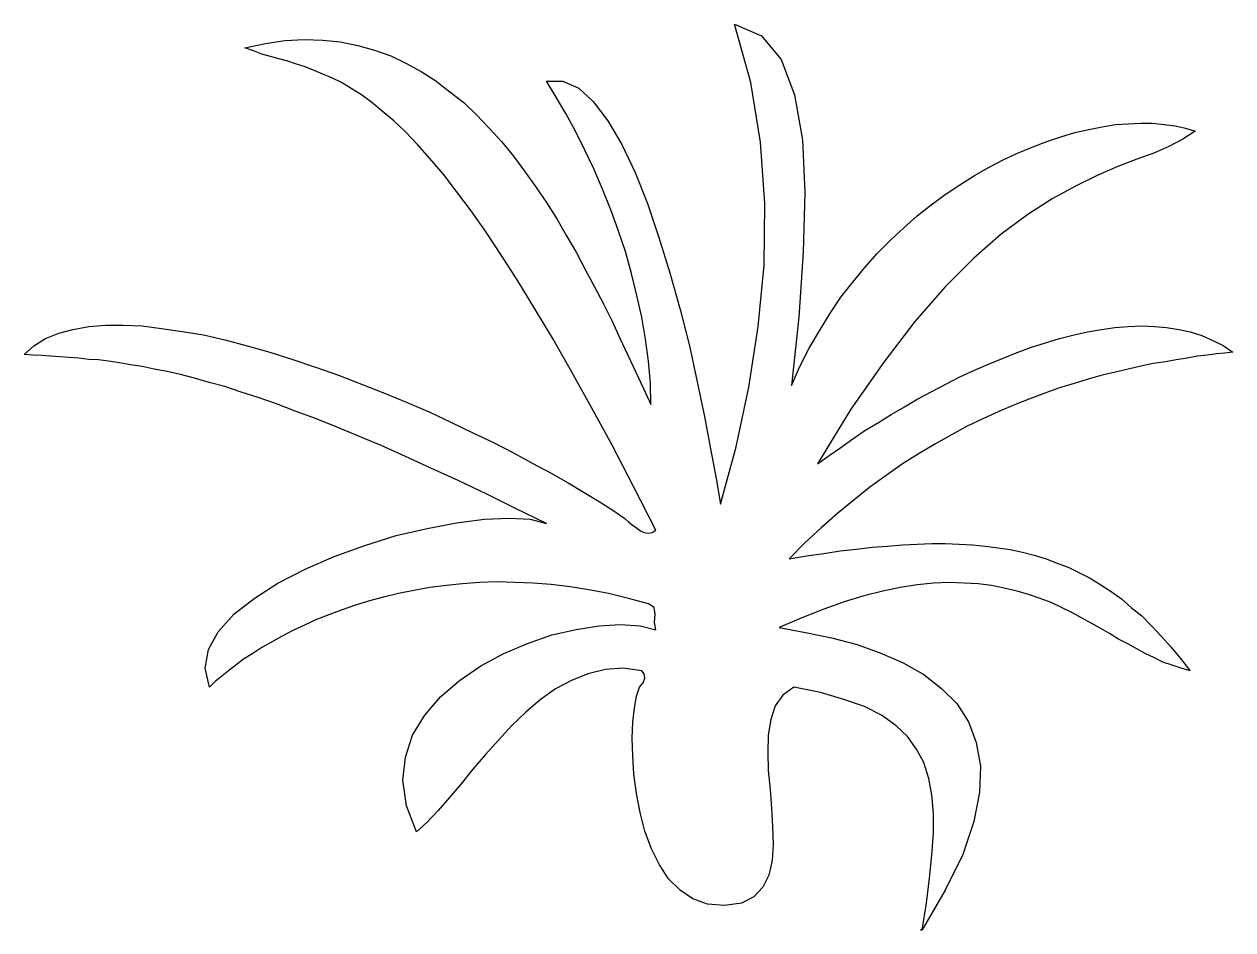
# Model space of a CAD drawing. Extents: x -0.59 to 0.42, y -0.28 to 0.48.
import ezdxf

# ---------------------------------------------------------------- set-up
doc = ezdxf.new("R2010")
doc.units = 0
doc.layers.get('0').update_dxf_attribs({"color": 8, "linetype": 'CONTINUOUS'})

msp = doc.modelspace()

# ---------------------------------------------------------------- linework, layer by layer
at = {"color": 0, "linetype": 'CONTINUOUS'}
msp.add_lwpolyline([(-0.59, 0.2034), (-0.5819, 0.2105), (-0.5722, 0.2166), (-0.5611, 0.2212), (-0.5494, 0.2242), (-0.5361, 0.2268), (-0.5219, 0.2278), (-0.5072, 0.2278), (-0.4914, 0.2273), (-0.4752, 0.2252), (-0.4579, 0.2227), (-0.4401, 0.2197), (-0.4223, 0.2156), (-0.4035, 0.2105), (-0.3847, 0.2054), (-0.3654, 0.1993), (-0.3466, 0.1927), (-0.3273, 0.1861), (-0.308, 0.1785), (-0.2887, 0.1709), (-0.2699, 0.1632), (-0.251, 0.1551), (-0.2328, 0.1465), (-0.215, 0.1378), (-0.1977, 0.1297), (-0.1809, 0.1211), (-0.1647, 0.1124), (-0.1494, 0.1043), (-0.1352, 0.0962), (-0.122, 0.088), (-0.1093, 0.0804), (-0.0981, 0.0733), (-0.0879, 0.0662), (-0.0849, 0.0636), (-0.0818, 0.0611), (-0.0783, 0.0586), (-0.0747, 0.056), (-0.0717, 0.0545), (-0.0681, 0.054), (-0.065, 0.0545), (-0.062, 0.0565), (-0.0808, 0.0931), (-0.0986, 0.1277), (-0.1159, 0.1592), (-0.1321, 0.1887), (-0.1479, 0.2161), (-0.1631, 0.2415), (-0.1774, 0.2649), (-0.1911, 0.2862), (-0.2038, 0.3055), (-0.2165, 0.3233), (-0.2287, 0.3396), (-0.2399, 0.3543), (-0.251, 0.367), (-0.2612, 0.3787), (-0.2714, 0.3894), (-0.281, 0.3985), (-0.2907, 0.4067), (-0.2993, 0.4138), (-0.308, 0.4204), (-0.3166, 0.4255), (-0.3247, 0.4306), (-0.3324, 0.4341), (-0.3405, 0.4377), (-0.3476, 0.4407), (-0.3552, 0.4438), (-0.3623, 0.4458), (-0.3695, 0.4483), (-0.3771, 0.4504), (-0.3842, 0.4524), (-0.3913, 0.4544), (-0.3984, 0.457), (-0.4055, 0.4595), (-0.3883, 0.4631), (-0.372, 0.4656), (-0.3557, 0.4666), (-0.3405, 0.4661), (-0.3258, 0.4646), (-0.311, 0.4616), (-0.2973, 0.4575), (-0.2836, 0.4529), (-0.2709, 0.4468), (-0.2582, 0.4397), (-0.246, 0.4321), (-0.2343, 0.4229), (-0.2226, 0.4138), (-0.2119, 0.4036), (-0.2012, 0.3924), (-0.1911, 0.3813), (-0.1809, 0.3691), (-0.1718, 0.3564), (-0.1626, 0.3437), (-0.1535, 0.3304), (-0.1448, 0.3167), (-0.1367, 0.3025), (-0.1286, 0.2888), (-0.121, 0.2745), (-0.1133, 0.2598), (-0.1057, 0.2456), (-0.0986, 0.2313), (-0.092, 0.2171), (-0.0854, 0.2029), (-0.0788, 0.1887), (-0.0722, 0.1749), (-0.0661, 0.1617), (-0.0666, 0.1795), (-0.0681, 0.1978), (-0.0706, 0.2161), (-0.0737, 0.2344), (-0.0778, 0.2527), (-0.0823, 0.271), (-0.0874, 0.2893), (-0.0935, 0.3071), (-0.0996, 0.3243), (-0.1067, 0.3416), (-0.1138, 0.3584), (-0.1215, 0.3742), (-0.1291, 0.3899), (-0.1372, 0.4046), (-0.1453, 0.4184), (-0.1535, 0.4316), (-0.1398, 0.4316), (-0.1265, 0.426), (-0.1143, 0.4148), (-0.1021, 0.3985), (-0.0905, 0.3787), (-0.0793, 0.3553), (-0.0691, 0.3294), (-0.0595, 0.301), (-0.0503, 0.2715), (-0.0417, 0.241), (-0.034, 0.2105), (-0.0274, 0.1805), (-0.0213, 0.1516), (-0.0163, 0.1246), (-0.0117, 0.0997), (-0.0081, 0.0784), (0.0051, 0.1261), (0.0158, 0.176), (0.0234, 0.2268), (0.0285, 0.2781), (0.029, 0.3294), (0.0254, 0.3808), (0.0173, 0.4306), (0.0036, 0.4793), (0.0264, 0.4697), (0.0427, 0.4499), (0.0539, 0.4204), (0.0605, 0.3828), (0.0625, 0.3386), (0.061, 0.2888), (0.0574, 0.2344), (0.0513, 0.1775), (0.0584, 0.1932), (0.0661, 0.2085), (0.0747, 0.2232), (0.0833, 0.2374), (0.0925, 0.2512), (0.1027, 0.2639), (0.1128, 0.2761), (0.123, 0.2878), (0.1342, 0.2989), (0.1453, 0.3091), (0.1565, 0.3193), (0.1682, 0.3284), (0.1799, 0.3371), (0.1921, 0.3452), (0.2043, 0.3528), (0.2165, 0.3599), (0.2282, 0.366), (0.2404, 0.3716), (0.2526, 0.3767), (0.2648, 0.3813), (0.2765, 0.3853), (0.2882, 0.3889), (0.2998, 0.3914), (0.311, 0.3935), (0.3222, 0.3955), (0.3329, 0.396), (0.3435, 0.3965), (0.3532, 0.3965), (0.3629, 0.3955), (0.372, 0.3945), (0.3806, 0.3924), (0.3888, 0.3899), (0.3786, 0.3833), (0.3669, 0.3772), (0.3542, 0.3716), (0.34, 0.3665), (0.3242, 0.3604), (0.3075, 0.3533), (0.2892, 0.3442), (0.2693, 0.3335), (0.249, 0.3203), (0.2267, 0.304), (0.2038, 0.2837), (0.1799, 0.2598), (0.1545, 0.2308), (0.1286, 0.1968), (0.1011, 0.1577), (0.0732, 0.1119), (0.0828, 0.119), (0.0925, 0.1256), (0.1027, 0.1328), (0.1128, 0.1399), (0.124, 0.1465), (0.1347, 0.1531), (0.1459, 0.1597), (0.157, 0.1663), (0.1687, 0.1724), (0.1804, 0.1785), (0.1921, 0.1846), (0.2043, 0.1902), (0.216, 0.1953), (0.2282, 0.2003), (0.2399, 0.2049), (0.2521, 0.2095), (0.2638, 0.2131), (0.2754, 0.2166), (0.2876, 0.2197), (0.2988, 0.2222), (0.3105, 0.2242), (0.3217, 0.2258), (0.3329, 0.2268), (0.3441, 0.2273), (0.3547, 0.2268), (0.3649, 0.2258), (0.3751, 0.2242), (0.3847, 0.2222), (0.3944, 0.2191), (0.4035, 0.2151), (0.4122, 0.211), (0.4203, 0.2054), (0.4137, 0.2044), (0.4066, 0.2039), (0.3989, 0.2029), (0.3908, 0.2019), (0.3822, 0.2003), (0.373, 0.1988), (0.3639, 0.1973), (0.3537, 0.1958), (0.3435, 0.1937), (0.3329, 0.1912), (0.3222, 0.1887), (0.311, 0.1861), (0.2993, 0.1826), (0.2876, 0.179), (0.2754, 0.1754), (0.2632, 0.1709), (0.2505, 0.1663), (0.2378, 0.1612), (0.2246, 0.1556), (0.2114, 0.1495), (0.1982, 0.1434), (0.185, 0.1363), (0.1718, 0.1287), (0.1581, 0.1206), (0.1443, 0.1119), (0.1306, 0.1023), (0.1169, 0.0926), (0.1037, 0.0819), (0.09, 0.0708), (0.0762, 0.0586), (0.0625, 0.0459), (0.0493, 0.0326), (0.064, 0.0352), (0.0783, 0.0372), (0.092, 0.0392), (0.1057, 0.0408), (0.1189, 0.0423), (0.1316, 0.0433), (0.1443, 0.0443), (0.1565, 0.0448), (0.1687, 0.0453), (0.1799, 0.0453), (0.1916, 0.0448), (0.2028, 0.0443), (0.2134, 0.0433), (0.2241, 0.0418), (0.2343, 0.0403), (0.2444, 0.0382), (0.2541, 0.0357), (0.2643, 0.0326), (0.2734, 0.0291), (0.2831, 0.0255), (0.2922, 0.021), (0.3009, 0.0164), (0.31, 0.0108), (0.3186, 0.0052), (0.3273, -0.0009), (0.3354, -0.008), (0.3441, -0.0151), (0.3522, -0.0233), (0.3603, -0.0319), (0.3684, -0.041), (0.3766, -0.0507), (0.3847, -0.0609), (0.3771, -0.0588), (0.3695, -0.0563), (0.3618, -0.0538), (0.3547, -0.0502), (0.3471, -0.0466), (0.34, -0.0426), (0.3324, -0.0385), (0.3247, -0.0344), (0.3171, -0.0299), (0.3095, -0.0253), (0.3019, -0.0212), (0.2937, -0.0167), (0.2856, -0.0121), (0.277, -0.008), (0.2683, -0.004), (0.2592, -0.0004), (0.2495, 0.0027), (0.2399, 0.0057), (0.2292, 0.0082), (0.2185, 0.0103), (0.2073, 0.0118), (0.1957, 0.0123), (0.183, 0.0128), (0.1702, 0.0123), (0.1565, 0.0108), (0.1423, 0.0088), (0.1276, 0.0057), (0.1118, 0.0016), (0.0955, -0.0034), (0.0783, -0.0095), (0.06, -0.0167), (0.0412, -0.0248), (0.063, -0.0289), (0.0849, -0.0334), (0.1062, -0.039), (0.126, -0.0461), (0.1448, -0.0543), (0.1621, -0.0639), (0.1769, -0.0756), (0.1896, -0.0883), (0.1992, -0.1036), (0.2058, -0.1208), (0.2094, -0.1407), (0.2084, -0.1625), (0.2038, -0.1869), (0.1946, -0.2143), (0.1799, -0.2443), (0.1606, -0.2774), (0.1591, -0.2774), (0.1591, -0.2774), (0.1601, -0.2774), (0.1606, -0.2774), (0.1641, -0.255), (0.1667, -0.2342), (0.1687, -0.2149), (0.1702, -0.1966), (0.1702, -0.1798), (0.1687, -0.1645), (0.1662, -0.1508), (0.1621, -0.1376), (0.156, -0.1264), (0.1484, -0.1158), (0.1387, -0.1066), (0.1265, -0.098), (0.1123, -0.0909), (0.095, -0.0848), (0.0757, -0.0792), (0.0534, -0.0746), (0.0442, -0.0812), (0.0376, -0.0903), (0.0341, -0.1015), (0.032, -0.1147), (0.0315, -0.129), (0.032, -0.1442), (0.0335, -0.16), (0.0346, -0.1757), (0.0356, -0.191), (0.0361, -0.2062), (0.0351, -0.2194), (0.0325, -0.2316), (0.0274, -0.2418), (0.0198, -0.2499), (0.0097, -0.255), (-0.0046, -0.257), (-0.0188, -0.256), (-0.031, -0.2514), (-0.0417, -0.2443), (-0.0513, -0.2347), (-0.0589, -0.223), (-0.0656, -0.2098), (-0.0711, -0.195), (-0.0752, -0.1793), (-0.0783, -0.1635), (-0.0803, -0.1473), (-0.0813, -0.132), (-0.0818, -0.1173), (-0.0813, -0.1036), (-0.0798, -0.0919), (-0.0783, -0.0822), (-0.0757, -0.0746), (-0.0727, -0.071), (-0.0711, -0.067), (-0.0717, -0.0634), (-0.0737, -0.0609), (-0.0894, -0.0588), (-0.1042, -0.0599), (-0.1189, -0.0634), (-0.1326, -0.069), (-0.1459, -0.0761), (-0.1586, -0.0853), (-0.1708, -0.0954), (-0.1824, -0.1066), (-0.1936, -0.1188), (-0.2043, -0.131), (-0.215, -0.1432), (-0.2246, -0.1554), (-0.2348, -0.1671), (-0.2439, -0.1778), (-0.2531, -0.1874), (-0.2622, -0.1955), (-0.2704, -0.1737), (-0.2734, -0.1523), (-0.2714, -0.133), (-0.2653, -0.1147), (-0.2551, -0.098), (-0.2419, -0.0827), (-0.2261, -0.069), (-0.2084, -0.0568), (-0.189, -0.0466), (-0.1692, -0.038), (-0.1489, -0.0309), (-0.1286, -0.0263), (-0.1093, -0.0233), (-0.0915, -0.0222), (-0.0752, -0.0233), (-0.062, -0.0268), (-0.063, -0.0207), (-0.0625, -0.0136), (-0.0635, -0.008), (-0.0681, -0.005), (-0.0849, -0.0004), (-0.1016, 0.0037), (-0.1179, 0.0067), (-0.1337, 0.0093), (-0.1494, 0.0113), (-0.1647, 0.0123), (-0.1799, 0.0128), (-0.1946, 0.0133), (-0.2094, 0.0128), (-0.2236, 0.0118), (-0.2373, 0.0103), (-0.251, 0.0088), (-0.2643, 0.0062), (-0.277, 0.0037), (-0.2897, 0.0006), (-0.3014, -0.0024), (-0.313, -0.006), (-0.3242, -0.01), (-0.3354, -0.0141), (-0.3456, -0.0182), (-0.3557, -0.0228), (-0.3654, -0.0273), (-0.3745, -0.0319), (-0.3832, -0.037), (-0.3913, -0.0416), (-0.3989, -0.0466), (-0.4066, -0.0512), (-0.4132, -0.0563), (-0.4193, -0.0609), (-0.4249, -0.0654), (-0.4304, -0.07), (-0.435, -0.0746), (-0.4386, -0.0588), (-0.436, -0.0431), (-0.4279, -0.0283), (-0.4147, -0.0136), (-0.3979, -0.0004), (-0.3781, 0.0123), (-0.3552, 0.024), (-0.3308, 0.0347), (-0.3054, 0.0438), (-0.279, 0.052), (-0.2531, 0.058), (-0.2287, 0.0626), (-0.2053, 0.0657), (-0.1845, 0.0667), (-0.1672, 0.0657), (-0.1535, 0.0621), (-0.1794, 0.0748), (-0.2038, 0.087), (-0.2272, 0.0982), (-0.25, 0.1084), (-0.2714, 0.118), (-0.2917, 0.1272), (-0.311, 0.1353), (-0.3293, 0.1429), (-0.3466, 0.15), (-0.3634, 0.1561), (-0.3791, 0.1622), (-0.3944, 0.1673), (-0.4086, 0.1719), (-0.4223, 0.1765), (-0.4355, 0.18), (-0.4477, 0.1836), (-0.4594, 0.1866), (-0.4706, 0.1892), (-0.4813, 0.1912), (-0.4914, 0.1932), (-0.5011, 0.1948), (-0.5102, 0.1963), (-0.5194, 0.1978), (-0.528, 0.1988), (-0.5361, 0.1993), (-0.5443, 0.2003), (-0.5524, 0.2009), (-0.56, 0.2014), (-0.5677, 0.2019), (-0.5753, 0.2024), (-0.5824, 0.2029), (-0.59, 0.2034)], dxfattribs=at)

doc.saveas('drawing.dxf')
